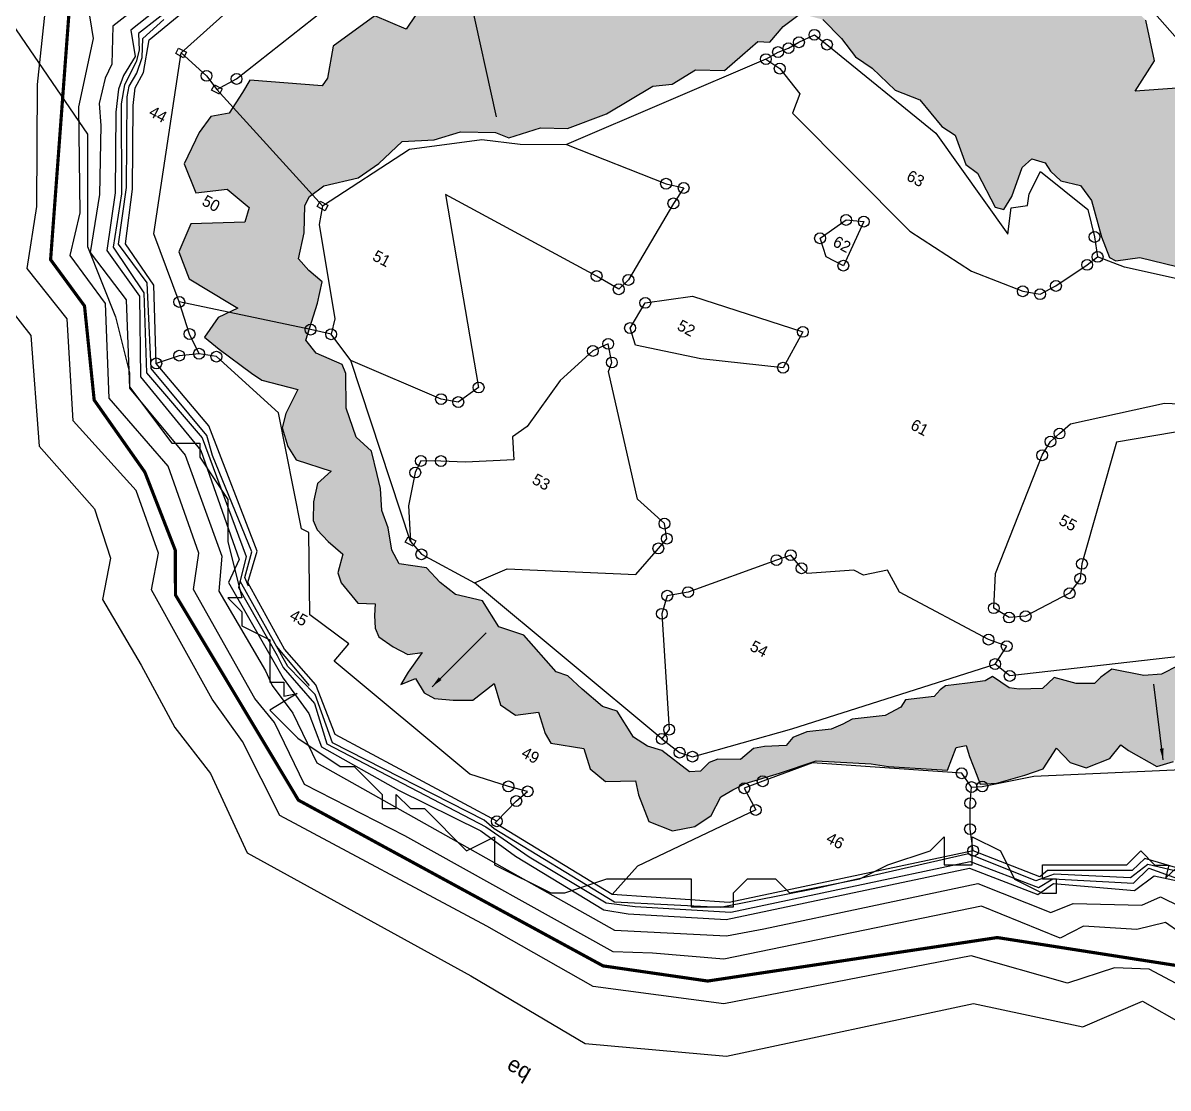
# Model space of a CAD drawing. Header units: metres. Extents: x 344942 to 348881, y 1759187 to 1762834.
# Drawn here: x 346574 to 347468, y 1759591 to 1760424 of the extents above; entities that cross this region are included whole.
import ezdxf

# ---------------------------------------------------------------- set-up
doc = ezdxf.new("R2010")
doc.units = ezdxf.units.M
doc.header["$MEASUREMENT"] = 0
doc.linetypes.add('DASHDOT', pattern=[1, 0.5, -0.25, 0, -0.25])
for name, color, linetype in [('LINE_WATER', 4, 'Continuous'), ('POLY_HATCH', 12, 'Continuous'), ('POLY_PARCEL', 6, 'Continuous'), ('POLY_WATER', 4, 'Continuous'), ('SYM_ARROW', 1, 'Continuous'), ('SYM_STONE', 1, 'Continuous'), ('TEXT_MAPOUT', 7, 'Continuous'), ('TEXT_PARCEL', 7, 'Continuous'), ('V_BOUND_STREAM_LINE', 7, 'DASHDOT'), ('VILLAGE BOUNDRY', 15, 'Continuous')]:
    doc.layers.add(name, color=color, linetype=linetype)
doc.styles.get("Standard").update_dxf_attribs({"font": 'simplex.shx'})
doc.styles.add('TEXT_MAP', font='')
doc.styles.get('TEXT_MAP').set_extended_font_data('Kruti Dev 050')
doc.dimstyles.get("Standard").update_dxf_attribs({"dimtxt": 0.18, "dimasz": 0.18, "dimexe": 0.18, "dimexo": 0.0625, "dimgap": 0.09, "dimtad": 0, "dimtih": 1, "dimtoh": 1, "dimdec": 4, "dimzin": 0, "dimdsep": 46, "dimtxsty": 'Standard', "dimcen": 0.09, "dimadec": 0, "dimazin": 0, "dimtfac": 1, "dimtdec": 4, "dimtofl": 0, "dimtmove": 0, "dimatfit": 3, "dimfxl": 0, "dimtolj": 1, "dimtzin": 0, "dimarcsym": 0})

# ---------------------------------------------------------------- blocks, each defined once
blk = doc.blocks.new('STONE')
blk.add_circle((0, 0), 0.851)
blk = doc.blocks.new('STONESQUARE')
blk.add_lwpolyline([(-0.7, 0.48), (0.7, 0.48), (0.7, -0.48), (-0.7, -0.48)], close=True)
blk = doc.blocks.new('WESGW')
at = {"layer": 'POLY_HATCH'}
h = blk.add_hatch(dxfattribs=at)
h.set_pattern_fill('ZIGZAG', color=256, scale=20, style=0)
h.set_pattern_definition([(0, (1778.8028, 7410.7328), (2.5, 2.5), [2.5, -2.5]), (90, (1781.3028, 7410.7328), (-2.5, 2.5), [2.5, -2.5])])
h.paths.add_polyline_path([(2230.65, 7614.13), (2235.08, 7621.4), (2237.57, 7623.1), (2239.73, 7626.84), (2243.82, 7628.89), (2245.18, 7632.4), (2246.32, 7635.36), (2248.02, 7636.15), (2248.71, 7639.33), (2250.18, 7642.39), (2253.7, 7643.19), (2257.68, 7641.94), (2260.97, 7640.46), (2264.15, 7640.12), (2268.92, 7638.76), (2273.08, 7639.22), (2278.07, 7637.18), (2280.57, 7636.95), (2284.21, 7633.66), (2286.48, 7633.32), (2291.48, 7629.92), (2292.84, 7630.26), (2292.95, 7632.64), (2292.27, 7637.4), (2292.95, 7639.33), (2295.11, 7639.79), (2296.48, 7638.99), (2298.63, 7638.43), (2301.7, 7639.22), (2304.31, 7637.97), (2308.4, 7633.66), (2311.01, 7631.39), (2312.15, 7631.39), (2315.22, 7633.66), (2321.01, 7635.14), (2324.19, 7635.48), (2327.68, 7636.84), (2330.17, 7636.39), (2334.95, 7638.32), (2336.08, 7638.09), (2340.28, 7639.56), (2343.01, 7642.85), (2344.94, 7645.92), (2349.71, 7646.94), (2352.22, 7650.41), (2353.81, 7651.78), (2356.31, 7652.23), (2362.33, 7655.18), (2363.69, 7657.56), (2367.78, 7658.47), (2369.71, 7659.15), (2371.3, 7661.2), (2374.59, 7662.44), (2375.62, 7662.44), (2382.89, 7666.19), (2395.08, 7672.71), (2400.88, 7676), (2404.4, 7675.66), (2404.74, 7678.38), (2405.53, 7678.95), (2409.17, 7681.11), (2409.17, 7683.04), (2407.92, 7685.65), (2408.26, 7688.82), (2409.96, 7692), (2412.58, 7694.73), (2415.07, 7695.86), (2422.12, 7694.16), (2419.73, 7699.83), (2414.39, 7703.58), (2409.96, 7703.8), (2407.46, 7701.31), (2406.1, 7699.95), (2403.83, 7696.65), (2404.51, 7695.07), (2403.72, 7691.43), (2404.17, 7689.62), (2406.1, 7687.8), (2400.99, 7688.48), (2395.88, 7686.21), (2395.54, 7683.95), (2390.31, 7680.31), (2389.4, 7678.27), (2386, 7679.86), (2383.27, 7679.29), (2381.91, 7676.91), (2379.64, 7672.26), (2376.41, 7671.87), (2374.14, 7670.96), (2373.12, 7669.37), (2369.03, 7670.28), (2367.78, 7670.05), (2365.85, 7665.74), (2363.69, 7668.12), (2362.89, 7669.37), (2359.03, 7668.12), (2357.44, 7668.46), (2355.51, 7664.49), (2352.67, 7667.67), (2350.17, 7667.9), (2346.54, 7666.42), (2343.13, 7663.02), (2342.22, 7658.02), (2340.97, 7664.15), (2336.31, 7664.83), (2332, 7662.22), (2329.95, 7658.36), (2329.73, 7654.62), (2329.16, 7652.24), (2327.11, 7657.57), (2322.91, 7658.7), (2318.82, 7658.36), (2316.21, 7656.09), (2315.19, 7657), (2313.14, 7659.39), (2309.9, 7660.07), (2307.85, 7659.84), (2302.29, 7656.33), (2302.74, 7662), (2298.54, 7666.99), (2294.22, 7668.13), (2291.04, 7667.9), (2288.32, 7666.99), (2284.46, 7663.47), (2284.46, 7666.54), (2283.21, 7668.47), (2277.98, 7671.87), (2275.03, 7674.37), (2272.42, 7675.16), (2269.8, 7674.6), (2267.3, 7673.8), (2263.1, 7672.33), (2260.83, 7670.28), (2256.42, 7662.55), (2250.62, 7666.29), (2246.08, 7666.52), (2243.35, 7665.27), (2241.08, 7663), (2238.13, 7657.89), (2236.77, 7649.38), (2235.74, 7650.63), (2230.75, 7653.24), (2226.88, 7650.18), (2223.02, 7646.32), (2222.23, 7643.25), (2222.57, 7638.94), (2218.82, 7640.08), (2212.23, 7636.79), (2209.39, 7634.29), (2208.94, 7630.89), (2210.16, 7626.96), (2211.4, 7623.44), (2205.04, 7625.14), (2201.98, 7624.12), (2199.02, 7621.06), (2197.21, 7616.74), (2196.64, 7611.07), (2191.3, 7610.62), (2187.78, 7603.35), (2189.37, 7598.47), (2189.2, 7597.02), (2178.75, 7592.48), (2178.64, 7590.21), (2178.3, 7586.35), (2176.02, 7584.54), (2175.57, 7581.47), (2175.8, 7576.03), (2179.54, 7572.85), (2183.63, 7575.69), (2188.06, 7574.78), (2188.52, 7572.39), (2181.14, 7568.2), (2181.59, 7563.43), (2185, 7560.48), (2192.38, 7560.03), (2193.9, 7559.95), (2191.86, 7557.22), (2191.41, 7553.48), (2194.36, 7552.91), (2200.61, 7552), (2202.54, 7551.78), (2208.22, 7553.14), (2208.33, 7548.94), (2208.9, 7546.67), (2211.06, 7544.51), (2213.21, 7543.27), (2218.89, 7544.29), (2217.87, 7541.56), (2218.67, 7538.73), (2220.03, 7536.12), (2221.28, 7535.1), (2223.66, 7534.3), (2226.62, 7533.62), (2227.3, 7530.67), (2228.55, 7529.53), (2232.3, 7527.95), (2234.76, 7529.15), (2235.56, 7527.45), (2236.58, 7525.75), (2237.71, 7524.84), (2240.44, 7524.5), (2243.05, 7524.5), (2244.87, 7525.86), (2244.42, 7522.12), (2244.3, 7519.85), (2245.89, 7521.78), (2248.16, 7520.41), (2249.98, 7520.41), (2252.71, 7521.55), (2255.43, 7523.02), (2257.14, 7526.88), (2259.64, 7524.39), (2262.48, 7524.05), (2265.43, 7526.2), (2267.93, 7523.7), (2269.4, 7522.8), (2274.4, 7524.5), (2276.79, 7522.12), (2279.85, 7521.55), (2283.94, 7523.82), (2285.42, 7522.12), (2288.83, 7519.17), (2292.8, 7519.62), (2295.53, 7521.89), (2297, 7524.61), (2296.98, 7527.94), (2298.12, 7529.76), (2299.37, 7531.57), (2303.34, 7535.54), (2307.54, 7539.97), (2315.38, 7543.6), (2317.99, 7544.51), (2326.4, 7548.37), (2325.95, 7552.11), (2327.19, 7553.13), (2328.44, 7551.88), (2330.83, 7549.84), (2331.97, 7548.82), (2334.24, 7550.18), (2337.53, 7553.36), (2339.58, 7555.63), (2339.92, 7559.49), (2342.87, 7558.47), (2345.48, 7558.92), (2348.09, 7561.98), (2348.59, 7564.66), (2350.07, 7564.43), (2355.18, 7564.32), (2357.11, 7566.25), (2357.68, 7568.75), (2361.32, 7567.72), (2362.34, 7568.29), (2366.65, 7570.67), (2367.45, 7573.06), (2368.47, 7574.65), (2371.2, 7573.74), (2374.26, 7576.24), (2375.85, 7575.21), (2379.6, 7577.26), (2380.97, 7580.55), (2381.19, 7583.72), (2382.56, 7583.38), (2384.6, 7582.7), (2388.12, 7582.82), (2390.85, 7582.48), (2393.69, 7583.5), (2394.94, 7584.29), (2396.3, 7586.79), (2396.98, 7588.72), (2400.84, 7587.47), (2403.99, 7588), (2405.81, 7590.16), (2407.51, 7592.43), (2407.63, 7596.18), (2408.42, 7594.59), (2409.9, 7593.57), (2411.49, 7593.79), (2412.63, 7593.79), (2415.91, 7596.22), (2417.68, 7599.54), (2420.65, 7596.65), (2422.77, 7597.14), (2423.4, 7598.45), (2423.12, 7600.25), (2424.82, 7600), (2426.51, 7598.98), (2428.98, 7599.11), (2429.09, 7603.99), (2428.98, 7608.08), (2426.71, 7608.19), (2423.19, 7608.87), (2420.69, 7607.28), (2420.24, 7606.94), (2415.81, 7608.19), (2411.94, 7606.26), (2409.22, 7605.47), (2403.77, 7601.84), (2402.74, 7598.43), (2401.27, 7597.07), (2400.02, 7595.94), (2396.95, 7596.28), (2394.91, 7595.03), (2389, 7594.01), (2382.21, 7592.75), (2375.96, 7589.01), (2372.44, 7587.3), (2368.35, 7584.58), (2363.46, 7583.11), (2359.37, 7580.27), (2356.65, 7579.59), (2350.74, 7579.93), (2349.01, 7577.47), (2346.63, 7575.99), (2341.74, 7574.52), (2340.83, 7572.59), (2340.38, 7571.23), (2337.88, 7569.87), (2334.36, 7569.07), (2333.56, 7566.69), (2330.38, 7564.87), (2328.91, 7564.31), (2325.73, 7564.65), (2325.05, 7563.51), (2322.77, 7561.92), (2319.93, 7559.88), (2319.48, 7558.97), (2319.14, 7557.61), (2315.39, 7555), (2315.28, 7553.64), (2313.73, 7551.32), (2309.42, 7548.37), (2308.51, 7547.01), (2307.26, 7545.42), (2304.08, 7543.26), (2302.6, 7541.45), (2302.26, 7539.86), (2299.31, 7538.15), (2297.95, 7537.02), (2296.92, 7534.52), (2293.74, 7532.93), (2292.83, 7531.8), (2292.27, 7529.98), (2290.79, 7529.08), (2285.34, 7529.98), (2283.07, 7529.53), (2280.45, 7529.76), (2276.25, 7532.14), (2273.87, 7531.69), (2269.78, 7532.59), (2266.82, 7533.39), (2264.89, 7533.05), (2257.74, 7535.77), (2253.65, 7535.09), (2249.44, 7537.47), (2245.24, 7536.34), (2242.21, 7536.89), (2239.25, 7537.91), (2235.16, 7536.44), (2233.12, 7537.8), (2230.96, 7540.64), (2228.8, 7542.57), (2226.99, 7545.52), (2225.51, 7547.22), (2223.01, 7550.06), (2219.83, 7550.85), (2216.31, 7554.14), (2213.7, 7558.91), (2212.54, 7559.87), (2208.11, 7559.53), (2205.72, 7560.55), (2204.59, 7566.56), (2203.68, 7569.86), (2200.95, 7570.42), (2198.68, 7571.33), (2197.55, 7575.3), (2195.61, 7579.16), (2195.61, 7580.75), (2196.76, 7583.3), (2200.96, 7586.93), (2202.78, 7590.44), (2204.37, 7595.21), (2208.68, 7597.82), (2211.75, 7600.88), (2216.63, 7603.38), (2218.9, 7603.61), (2222.58, 7607.33), (2226.33, 7609.26)])
at = {"layer": 'LINE_WATER'}
for points in [[(2164.59, 7601.49), (2159.86, 7590.71), (2161.19, 7588.45), (2161.6, 7586.6), (2161.71, 7582.59), (2162.63, 7579.68), (2169.32, 7567.25), (2172.09, 7559.24), (2179.74, 7555.18), (2186.01, 7544.29), (2198.56, 7539.36), (2213.39, 7526.14), (2214.62, 7521.31), (2225.01, 7514.74), (2226.76, 7513.51), (2233.75, 7510.83), (2238.42, 7506.17), (2266.59, 7506.37), (2274.79, 7505.45), (2288.88, 7504.73), (2293.2, 7506.38), (2306.87, 7512.64), (2336.32, 7537.36), (2347.73, 7538.8), (2349.07, 7541.06), (2360.53, 7546.44), (2361.56, 7549.63), (2367.11, 7550.45)], [(2215.9, 7522.22), (2214.76, 7523.14), (2213.84, 7527.25), (2201.26, 7537.69), (2199, 7540.05), (2186.35, 7545.19), (2179.46, 7556.79), (2172.63, 7560.04), (2169.54, 7568.47), (2162.96, 7581.1), (2162.45, 7582.75), (2162.55, 7585.11), (2162.14, 7587.68), (2160.8, 7590.35), (2162.34, 7594.55)], [(2168.4, 7613.3), (2158.51, 7590.62), (2161.08, 7587.27), (2160.88, 7583.78), (2161.18, 7581.52), (2162.52, 7578.13), (2168.38, 7566.93), (2171.47, 7558.3), (2179.38, 7554.4), (2185.49, 7543.25), (2199.27, 7537.5), (2212.66, 7525.23), (2212.86, 7521.23), (2227.53, 7512.03), (2233.7, 7509.05), (2237.91, 7505.35), (2251.79, 7505.05), (2266.19, 7505.46), (2272.87, 7504.53), (2289.07, 7503.61), (2292.77, 7504.84), (2306.75, 7511.31), (2336.7, 7536.41), (2348.16, 7537.79), (2349.49, 7540.46), (2361.22, 7545.5), (2362.86, 7548.99), (2366.46, 7550.02)], [(2165.12, 7610.98), (2155.76, 7589.85), (2158.43, 7584.5), (2158.53, 7582.04), (2159.56, 7578.13), (2161.41, 7575.15), (2166.35, 7565.5), (2169.34, 7556.8), (2177.78, 7552.9), (2184.77, 7540.88), (2197.45, 7535.69), (2210, 7524.39), (2212.16, 7519.36), (2224.5, 7511.75), (2226.55, 7510.21), (2231.45, 7507.92), (2238.44, 7502.78), (2292.07, 7501.55), (2308.01, 7509.05), (2312.69, 7512.81), (2339.01, 7534.89), (2351.25, 7536.23), (2353.67, 7539.15), (2363.33, 7543.97), (2365.28, 7546.54), (2368.78, 7546.65)], [(2370.6, 7543.03), (2367.92, 7543.34), (2364.43, 7540.26), (2356.82, 7536.76), (2354.45, 7533.37), (2341.19, 7532.04), (2309.36, 7505.6), (2299.04, 7501.22), (2293.49, 7498.45), (2256.02, 7499.17), (2238.33, 7498.86), (2229.58, 7505.25), (2225.11, 7507.13), (2208.56, 7517.71), (2206.6, 7523.15), (2195.91, 7532.91), (2182.72, 7537.99), (2175.21, 7550.83), (2166.75, 7554.89), (2165, 7561.57), (2156.98, 7576.16), (2154, 7586.69), (2150.81, 7590.9)], [(2377.66, 7535.68), (2369.09, 7535.68), (2364.17, 7533.28), (2358.78, 7527.7), (2343.42, 7524.39), (2312.68, 7499.45), (2293.27, 7492.17), (2274.06, 7492.67), (2237.17, 7492.76), (2226.57, 7500.27), (2219.2, 7503.87), (2202.73, 7514.55), (2200.99, 7520.14), (2193.27, 7527.21), (2179.4, 7532.22), (2171.02, 7545.88), (2161.77, 7549.92), (2158.55, 7559.23), (2149.59, 7576.19), (2141.02, 7597.39), (2133.79, 7599.99)], [(2366.93, 7551.59), (2361.17, 7550.05), (2359.73, 7546.96), (2348.89, 7541.8), (2346.83, 7539.54), (2335.52, 7538.3), (2317.01, 7522.28), (2305.11, 7512.57), (2290, 7505.48), (2267.89, 7506.71), (2265.87, 7507.22), (2239.13, 7506.7), (2233.17, 7512.15), (2227.31, 7514), (2214.37, 7522.3)], [(2231.73, 7512.97), (2224.25, 7515.96)]]:
    blk.add_lwpolyline(points, dxfattribs=at)
at = {"layer": 'POLY_HATCH'}
for points in [[(2350.74, 7579.93), (2349.01, 7577.47), (2346.63, 7575.99), (2341.74, 7574.52), (2340.83, 7572.59), (2340.38, 7571.23), (2337.88, 7569.87), (2334.36, 7569.07), (2333.56, 7566.69), (2330.38, 7564.87), (2328.91, 7564.31), (2325.73, 7564.65), (2325.05, 7563.51), (2322.77, 7561.92), (2319.93, 7559.88), (2319.48, 7558.97), (2319.14, 7557.61), (2315.39, 7555), (2315.28, 7553.64), (2313.73, 7551.32), (2309.42, 7548.37), (2308.51, 7547.01), (2307.26, 7545.42), (2304.08, 7543.26), (2302.6, 7541.45), (2302.26, 7539.86), (2299.31, 7538.15), (2297.95, 7537.02), (2296.92, 7534.52), (2293.74, 7532.93), (2292.83, 7531.8), (2292.27, 7529.98), (2290.79, 7529.08), (2285.34, 7529.98), (2283.07, 7529.53), (2280.45, 7529.76), (2276.25, 7532.14), (2273.87, 7531.69), (2269.78, 7532.59), (2266.82, 7533.39), (2264.89, 7533.05), (2257.74, 7535.77), (2253.65, 7535.09), (2249.44, 7537.47), (2245.24, 7536.34), (2242.21, 7536.89), (2239.25, 7537.91), (2235.16, 7536.44), (2233.12, 7537.8), (2230.96, 7540.64), (2228.8, 7542.57), (2226.99, 7545.52), (2225.51, 7547.22), (2223.01, 7550.06), (2219.83, 7550.85), (2216.31, 7554.14), (2213.7, 7558.91), (2212.54, 7559.87), (2208.11, 7559.53), (2205.72, 7560.55), (2204.59, 7566.56), (2203.68, 7569.86), (2200.95, 7570.42), (2198.68, 7571.33), (2197.55, 7575.3), (2195.61, 7579.16), (2195.61, 7580.75), (2196.76, 7583.3), (2200.96, 7586.93), (2202.78, 7590.44), (2204.37, 7595.21), (2208.68, 7597.82), (2211.75, 7600.88), (2216.63, 7603.38), (2218.9, 7603.61), (2222.58, 7607.33), (2226.33, 7609.26), (2230.65, 7614.13), (2235.08, 7621.4), (2237.57, 7623.1), (2239.73, 7626.84), (2243.82, 7628.89), (2245.18, 7632.4), (2246.32, 7635.36), (2248.02, 7636.15), (2248.71, 7639.33), (2250.18, 7642.39)], [(2253.7, 7643.19), (2257.68, 7641.94), (2260.97, 7640.46), (2264.15, 7640.12), (2268.92, 7638.76), (2273.08, 7639.22), (2278.07, 7637.18), (2280.57, 7636.95), (2284.21, 7633.66), (2286.48, 7633.32), (2291.48, 7629.92), (2292.84, 7630.26), (2292.95, 7632.64), (2292.27, 7637.4), (2292.95, 7639.33), (2295.11, 7639.79), (2296.48, 7638.99), (2298.63, 7638.43), (2301.7, 7639.22), (2304.31, 7637.97), (2308.4, 7633.66), (2311.01, 7631.39), (2312.15, 7631.39), (2315.22, 7633.66), (2321.01, 7635.14)], [(2307.85, 7659.84), (2302.29, 7656.33), (2302.74, 7662), (2298.54, 7666.99)], [(2197.21, 7616.74), (2196.64, 7611.07), (2191.3, 7610.62), (2187.78, 7603.35), (2189.37, 7598.47), (2189.2, 7597.02), (2178.75, 7592.48), (2178.64, 7590.21), (2178.3, 7586.35), (2176.02, 7584.54), (2175.57, 7581.47), (2175.8, 7576.03), (2179.54, 7572.85), (2183.63, 7575.69), (2188.06, 7574.78), (2188.52, 7572.39), (2181.14, 7568.2), (2181.59, 7563.43), (2185, 7560.48), (2192.38, 7560.03), (2193.9, 7559.95), (2191.86, 7557.22), (2191.41, 7553.48), (2194.36, 7552.91), (2200.61, 7552), (2202.54, 7551.78), (2208.22, 7553.14), (2208.33, 7548.94), (2208.9, 7546.67), (2211.06, 7544.51), (2213.21, 7543.27), (2218.89, 7544.29), (2217.87, 7541.56), (2218.67, 7538.73), (2220.03, 7536.12), (2221.28, 7535.1), (2223.66, 7534.3), (2226.62, 7533.62), (2227.3, 7530.67), (2228.55, 7529.53), (2232.3, 7527.95), (2234.76, 7529.15), (2235.56, 7527.45), (2236.58, 7525.75), (2237.71, 7524.84), (2240.44, 7524.5), (2243.05, 7524.5), (2244.87, 7525.86), (2244.42, 7522.12), (2244.3, 7519.85), (2245.89, 7521.78), (2248.16, 7520.41), (2249.98, 7520.41), (2252.71, 7521.55), (2255.43, 7523.02), (2257.14, 7526.88), (2259.64, 7524.39), (2262.48, 7524.05), (2265.43, 7526.2), (2267.93, 7523.7), (2269.4, 7522.8), (2274.4, 7524.5), (2276.79, 7522.12), (2279.85, 7521.55), (2283.94, 7523.82), (2285.42, 7522.12), (2288.83, 7519.17), (2292.8, 7519.62), (2295.53, 7521.89), (2297, 7524.61), (2296.98, 7527.94), (2298.12, 7529.76), (2299.37, 7531.57), (2303.34, 7535.54), (2307.54, 7539.97), (2315.38, 7543.6), (2317.99, 7544.51), (2326.4, 7548.37), (2325.95, 7552.11), (2327.19, 7553.13), (2328.44, 7551.88), (2330.83, 7549.84), (2331.97, 7548.82), (2334.24, 7550.18), (2337.53, 7553.36), (2339.58, 7555.63), (2339.92, 7559.49), (2342.87, 7558.47), (2345.48, 7558.92), (2348.09, 7561.98), (2348.59, 7564.66), (2350.07, 7564.43), (2355.18, 7564.32), (2357.11, 7566.25)]]:
    blk.add_lwpolyline(points, dxfattribs=at)
at = {"layer": 'POLY_PARCEL'}
for points in [[(2174.85, 7588.75), (2176.8, 7591.66), (2187.39, 7615.88), (2216.43, 7641.36), (2246.53, 7668.56), (2263.66, 7673.49), (2275.85, 7677.41), (2305.96, 7666.1), (2319.02, 7659.57), (2329.04, 7660.88), (2338.18, 7673.35), (2359.9, 7669.04), (2377.02, 7672.66), (2389.36, 7681.36), (2408.96, 7705.29)], [(2248.73, 7633.51), (2249.89, 7635.39), (2251.05, 7636.7), (2252.07, 7638.29), (2253.66, 7640.47), (2256.13, 7640.03), (2277.76, 7635.83), (2295.17, 7627.13), (2293.7, 7631.02), (2295.82, 7632.58), (2295.19, 7634.28), (2295.12, 7638.23), (2304.46, 7636.47), (2307.43, 7633.14), (2309.33, 7630.6)], [(2340.59, 7638.59), (2313.83, 7631.18), (2309.33, 7630.6)], [(2248.73, 7633.51), (2227.39, 7606.97)], [(2248.73, 7633.51), (2251.34, 7633.22), (2255.98, 7631.19), (2256.42, 7628), (2281.38, 7620.31), (2292.9, 7619.29), (2301.49, 7620.31), (2304.1, 7621.18), (2305.7, 7623.5), (2308.46, 7628.72), (2309.33, 7630.6)], [(2167.19, 7591.18), (2174.14, 7610.25), (2173.47, 7623.91), (2173.71, 7626.67)], [(2340.24, 7617.61), (2325.61, 7606.3), (2329.83, 7586.89), (2330.69, 7584.7), (2330.29, 7581.9), (2325.89, 7575.46), (2323.69, 7574.06), (2320.88, 7574.23), (2318.56, 7579.19), (2316.29, 7599), (2316.43, 7601.51), (2317.09, 7603.3), (2317.89, 7605.43), (2329.42, 7615.29), (2336.02, 7618.42), (2338.28, 7619.75), (2340.24, 7617.61)], [(2274.3, 7618.22), (2274.72, 7610.6), (2271.69, 7610.56), (2269.47, 7612.67), (2271.73, 7617.15), (2274.3, 7618.22)], [(2227.39, 7606.97), (2244.08, 7608.86), (2246.84, 7609.58), (2246.55, 7606.68), (2245.97, 7592.74), (2245.32, 7590.73), (2241.28, 7590.94), (2214.28, 7591.09), (2233.15, 7566.76), (2231.41, 7563.25), (2228.8, 7562.38), (2213.41, 7561.07)], [(2198.09, 7580.41), (2205.97, 7594.71), (2215.26, 7601.38), (2220.92, 7603.55), (2227.39, 7606.97)], [(2250.01, 7590.81), (2256.03, 7595.24), (2274, 7598.43), (2273.89, 7592), (2261.85, 7587.16), (2251.76, 7584.23), (2249.75, 7586.19), (2250.01, 7590.81)], [(2396.23, 7597.2), (2378.24, 7593.72), (2356.68, 7580.8), (2350.59, 7581.52), (2328.09, 7566.01), (2325.19, 7566.59)], [(2185.33, 7556.52), (2176.77, 7564.06), (2167.19, 7591.18)], [(2167.19, 7591.18), (2172.41, 7589.87), (2174.85, 7588.75)], [(2174.85, 7588.75), (2198.09, 7580.41)], [(2247, 7539.37), (2250.5, 7543.75), (2268.77, 7552.48), (2269.95, 7557.74), (2270.42, 7559.72), (2268.97, 7561.63), (2263.43, 7563.01), (2249.98, 7578.57), (2249.78, 7580.08), (2247.89, 7582.39), (2246.29, 7580.28), (2243.92, 7573.77), (2242.73, 7564.95), (2241.47, 7562.42), (2243.39, 7559.35), (2236.84, 7555.43), (2233.35, 7553.79), (2230.57, 7552.32), (2230.65, 7550.3), (2232.16, 7545.17), (2235.08, 7540.39)], [(2198.09, 7580.41), (2199.01, 7577.61), (2208.12, 7565.66), (2208.77, 7563.25)], [(2331, 7547.79), (2332.45, 7548.66), (2338.84, 7553.88), (2373.82, 7574.62), (2375.99, 7574.76), (2378.61, 7574.04)], [(2325.19, 7566.59), (2325.48, 7569.92), (2322.47, 7569.48), (2306.65, 7569.48), (2303.33, 7571.62), (2300.39, 7569.21), (2298.67, 7569.19), (2292.43, 7565.27), (2291.27, 7565.56), (2288.8, 7566.58), (2287.2, 7564.84), (2277.3, 7553.87), (2274.69, 7551.84), (2275.27, 7548.94), (2284.85, 7533.42), (2284.5, 7531.58)], [(2284.5, 7531.58), (2287.98, 7531), (2290.07, 7531.39), (2301.77, 7542.59), (2325.19, 7566.59)], [(2208.77, 7563.25), (2205.57, 7562.38), (2185.33, 7556.52)], [(2213.41, 7561.07), (2208.77, 7563.25)], [(2235.08, 7540.39), (2213.41, 7561.07)], [(2191.89, 7550.8), (2189.13, 7552.83), (2185.33, 7556.52)], [(2267.71, 7507.98), (2268.91, 7512.22), (2269.78, 7514.4), (2266.73, 7513.67), (2260.49, 7512.51), (2233.35, 7518.17), (2234.08, 7521.65), (2226.53, 7522.81), (2220.34, 7534.12), (2219.03, 7534.12), (2207.28, 7548.48), (2194.51, 7551.67), (2191.89, 7550.8)], [(2191.89, 7550.8), (2189.28, 7549.06), (2186.67, 7546.3)], [(2331, 7547.79), (2328.62, 7548.97), (2307.14, 7539.4), (2301.62, 7533.16), (2299.59, 7530.84), (2302.78, 7528.67), (2290.55, 7512.15), (2289.1, 7506.35)], [(2335.94, 7539.09), (2333.9, 7541.85), (2332.02, 7545.47), (2331, 7547.79)], [(2235.08, 7540.39), (2237.53, 7539.41), (2247, 7539.37)], [(2284.5, 7531.58), (2247, 7539.37)]]:
    blk.add_lwpolyline(points, dxfattribs=at)
at = {"layer": 'POLY_WATER'}
for points in [[(2367.43, 7552.14), (2360.32, 7550.69), (2359.45, 7548.08), (2347.69, 7541.85), (2347.11, 7540.4), (2335.94, 7539.09), (2305.93, 7513.89), (2289.1, 7506.35), (2267.6, 7507.58), (2267.71, 7507.98), (2238.9, 7508.08), (2232.53, 7513.53), (2225.57, 7516.14), (2215.55, 7522.67), (2214.54, 7527.74), (2198.57, 7541.52), (2186.67, 7546.3), (2180.53, 7556.97), (2173.56, 7560.59), (2170.52, 7568.71), (2164.42, 7580.32), (2163.41, 7582.93), (2163.41, 7585.68), (2161.81, 7590.61), (2171.1, 7613.17)], [(2156.92, 7545.41), (2167.22, 7540.89), (2176.56, 7526.16), (2188.85, 7521.6), (2194.73, 7515.93), (2196.66, 7509.57), (2206.87, 7503.36), (2216.12, 7497.21), (2224.5, 7493.45), (2235.41, 7485.15), (2275.52, 7484.66), (2296.38, 7483.7), (2316.9, 7492.36), (2347.27, 7517.93), (2364.17, 7522.77), (2370.52, 7530.75), (2377.94, 7530.56), (2380.45, 7529.31), (2394.6, 7537.97), (2405.74, 7539.24), (2416.23, 7545.87), (2440.36, 7552.47), (2444.3, 7561.04), (2449.02, 7561.04)]]:
    blk.add_lwpolyline(points, dxfattribs=at)
at = {"layer": 'V_BOUND_STREAM_LINE', "ltscale": 10, "const_width": 0.5}
blk.add_lwpolyline([(2447.33, 7572.01), (2436.62, 7570.7), (2431.93, 7561.18), (2410.2, 7554.77), (2379.41, 7540.56), (2345.69, 7528.83), (2308.75, 7501.41), (2293.12, 7495.78), (2238.64, 7496.25), (2206.44, 7515.61), (2203.12, 7521.79), (2193.12, 7530.38), (2180.77, 7536.63), (2172.48, 7548.96), (2164.36, 7552.87), (2143.62, 7599.93), (2132.36, 7603.99), (2104.38, 7599.31)], dxfattribs=at)
at = {"layer": 'SYM_STONE'}
for name, p in [('STONE', (2253.66, 7640.47)), ('STONE', (2256.13, 7640.03)), ('STONE', (2251.05, 7636.7)), ('STONE', (2252.07, 7638.29)), ('STONE', (2249.89, 7635.39)), ('STONE', (2248.73, 7633.51)), ('STONE', (2251.34, 7633.22)), ('STONE', (2307.43, 7633.14)), ('STONE', (2309.33, 7630.6)), ('STONE', (2308.46, 7628.72)), ('STONE', (2305.7, 7623.5)), ('STONE', (2304.1, 7621.18)), ('STONE', (2301.49, 7620.31)), ('STONE', (2271.73, 7617.15)), ('STONE', (2274.3, 7618.22)), ('STONE', (2269.47, 7612.67)), ('STONE', (2246.84, 7609.58)), ('STONE', (2274.72, 7610.6)), ('STONE', (2244.08, 7608.86)), ('STONE', (2246.55, 7606.68)), ('STONE', (2317.09, 7603.3)), ('STONE', (2316.43, 7601.51)), ('STONE', (2316.29, 7599)), ('STONE', (2274, 7598.43)), ('STONE', (2176.8, 7591.66)), ('STONE', (2245.97, 7592.74)), ('STONE', (2273.89, 7592)), ('STONESQUARE', (2167.19, 7591.18)), ('STONE', (2172.41, 7589.87)), ('STONE', (2241.28, 7590.94)), ('STONE', (2245.32, 7590.73)), ('STONE', (2250.01, 7590.81)), ('STONESQUARE', (2174.85, 7588.75)), ('STONE', (2249.75, 7586.19)), ('STONE', (2329.83, 7586.89)), ('STONE', (2330.69, 7584.7)), ('STONE', (2247.89, 7582.39)), ('STONE', (2330.29, 7581.9)), ('STONESQUARE', (2198.09, 7580.41)), ('STONE', (2246.29, 7580.28)), ('STONE', (2249.78, 7580.08)), ('STONE', (2325.89, 7575.46)), ('STONE', (2320.88, 7574.23)), ('STONE', (2323.69, 7574.06)), ('STONE', (2322.47, 7569.48)), ('STONE', (2325.48, 7569.92)), ('STONE', (2233.15, 7566.76)), ('STONE', (2288.8, 7566.58)), ('STONE', (2325.19, 7566.59)), ('STONE', (2287.2, 7564.84)), ('STONE', (2291.27, 7565.56)), ('STONE', (2328.09, 7566.01)), ('STONE', (2208.77, 7563.25)), ('STONE', (2231.41, 7563.25)), ('STONE', (2205.57, 7562.38)), ('STONE', (2228.8, 7562.38)), ('STONE', (2268.97, 7561.63)), ('STONE', (2270.42, 7559.72)), ('STONE', (2269.95, 7557.74)), ('STONE', (2185.33, 7556.52)), ('STONE', (2233.35, 7553.79)), ('STONE', (2277.3, 7553.87)), ('STONE', (2189.13, 7552.83)), ('STONE', (2230.57, 7552.32)), ('STONE', (2191.89, 7550.8)), ('STONE', (2194.51, 7551.67)), ('STONE', (2230.65, 7550.3)), ('STONE', (2274.69, 7551.84)), ('STONE', (2189.28, 7549.06)), ('STONE', (2275.27, 7548.94)), ('STONE', (2328.62, 7548.97)), ('STONE', (2332.45, 7548.66)), ('STONE', (2331, 7547.79)), ('STONE', (2186.67, 7546.3)), ('STONE', (2332.02, 7545.47)), ('STONE', (2333.9, 7541.85)), ('STONESQUARE', (2235.08, 7540.39)), ('STONE', (2237.53, 7539.41)), ('STONE', (2335.94, 7539.09)), ('STONE', (2284.85, 7533.42)), ('STONE', (2301.62, 7533.16)), ('STONE', (2284.5, 7531.58)), ('STONE', (2287.98, 7531)), ('STONE', (2290.07, 7531.39)), ('STONE', (2299.59, 7530.84)), ('STONE', (2302.78, 7528.67)), ('STONE', (2269.78, 7514.4)), ('STONE', (2266.73, 7513.67)), ('STONE', (2268.91, 7512.22)), ('STONE', (2267.71, 7507.98))]:
    blk.add_blockref(name, p, dxfattribs=at)
at = {"layer": 'TEXT_MAPOUT', "style": 'TEXT_MAP'}
blk.add_text('eq', height=2.5, rotation=357.7255, dxfattribs=at).set_placement((2287.2, 7474.37))
at = {"layer": 'TEXT_PARCEL', "style": 'TEXT_MAP'}
for s, p in [('63', (2276.97, 7627.13)), ('62', (2271.62, 7612.57)), ('61', (2295.92, 7592.91)), ('55', (2323.52, 7590.66)), ('52', (2256.23, 7589.45)), ('44', (2167.19, 7580.07)), ('51', (2208.85, 7576.59)), ('50', (2181.13, 7571.63)), ('53', (2247.48, 7557.41)), ('54', (2289.99, 7550.37)), ('46', (2314.74, 7529.4)), ('45', (2223.88, 7520.66)), ('49', (2266.17, 7518.72))]:
    blk.add_text(s, height=1.8, dxfattribs=at).set_placement(p)
at = {"layer": 'SYM_ARROW'}
for points in [[(2201.69, 7621.86), (2215.58, 7605.59)], [(2355.56, 7565.69), (2348.71, 7575.52)], [(2248.79, 7521.84), (2252.32, 7533.29)]]:
    blk.add_leader(points, dimstyle='Standard', override={"dimasz": 1.8, "dimgap": 0.09, "dimtad": 0}, dxfattribs=at)

msp = doc.modelspace()

# ---------------------------------------------------------------- linework, layer by layer
at = {"layer": 'VILLAGE BOUNDRY', "ltscale": 0.1, "flags": 128}
msp.add_lwpolyline([(346481.35, 1760545.34), (346624, 1760336.71), (346623.97, 1760248.88), (346645.88, 1760193.98), (346656.86, 1760150.08), (346656.86, 1760139.08), (346689.78, 1760095.17), (346711.74, 1760095.16), (346711.74, 1760084.16), (346733.66, 1760051.22), (346733.64, 1760018.29), (346744.63, 1759974.39), (346733.63, 1759974.39), (346744.62, 1759963.39), (346744.62, 1759952.43), (346766.58, 1759941.45), (346766.57, 1759908.52), (346777.53, 1759908.52), (346777.53, 1759897.52), (346787.84, 1759899.43), (346766.56, 1759886.56), (346788.48, 1759864.58), (346821.41, 1759842.61), (346832.41, 1759842.6), (346854.33, 1759820.66), (346854.33, 1759809.66), (346865.33, 1759809.66), (346865.33, 1759820.66), (346876.29, 1759809.66), (346887.29, 1759809.65), (346920.21, 1759776.71), (346942.15, 1759787.67), (346942.14, 1759765.73), (346986.06, 1759743.75), (346997.03, 1759743.75), (347029.96, 1759754.7), (347095.82, 1759754.68), (347095.81, 1759732.75), (347128.78, 1759732.74), (347128.78, 1759743.7), (347139.75, 1759754.66), (347161.72, 1759754.66), (347172.68, 1759743.69), (347227.58, 1759754.63), (347249.55, 1759765.62), (347282.48, 1759776.58), (347293.45, 1759787.54), (347293.44, 1759765.61), (347315.41, 1759765.6), (347315.42, 1759787.53), (347337.38, 1759776.56), (347348.34, 1759754.59), (347370.3, 1759743.61), (347381.26, 1759743.61), (347381.27, 1759754.58), (347370.3, 1759754.58), (347370.3, 1759765.58), (347436.17, 1759765.56), (347447.14, 1759776.52), (347458.13, 1759765.55), (347469.1, 1759765.54), (347466.46, 1759755.18), (347479.39, 1759767.39)], dxfattribs=at)

# ---------------------------------------------------------------- block references
at = {"xscale": 4.974419646771247, "yscale": 4.974419646771247, "zscale": 4.974419646771247, "rotation": 331.9517426341686}
msp.add_blockref('WESGW', (319426.69, 1732142.6), dxfattribs=at)

doc.saveas('drawing.dxf')
